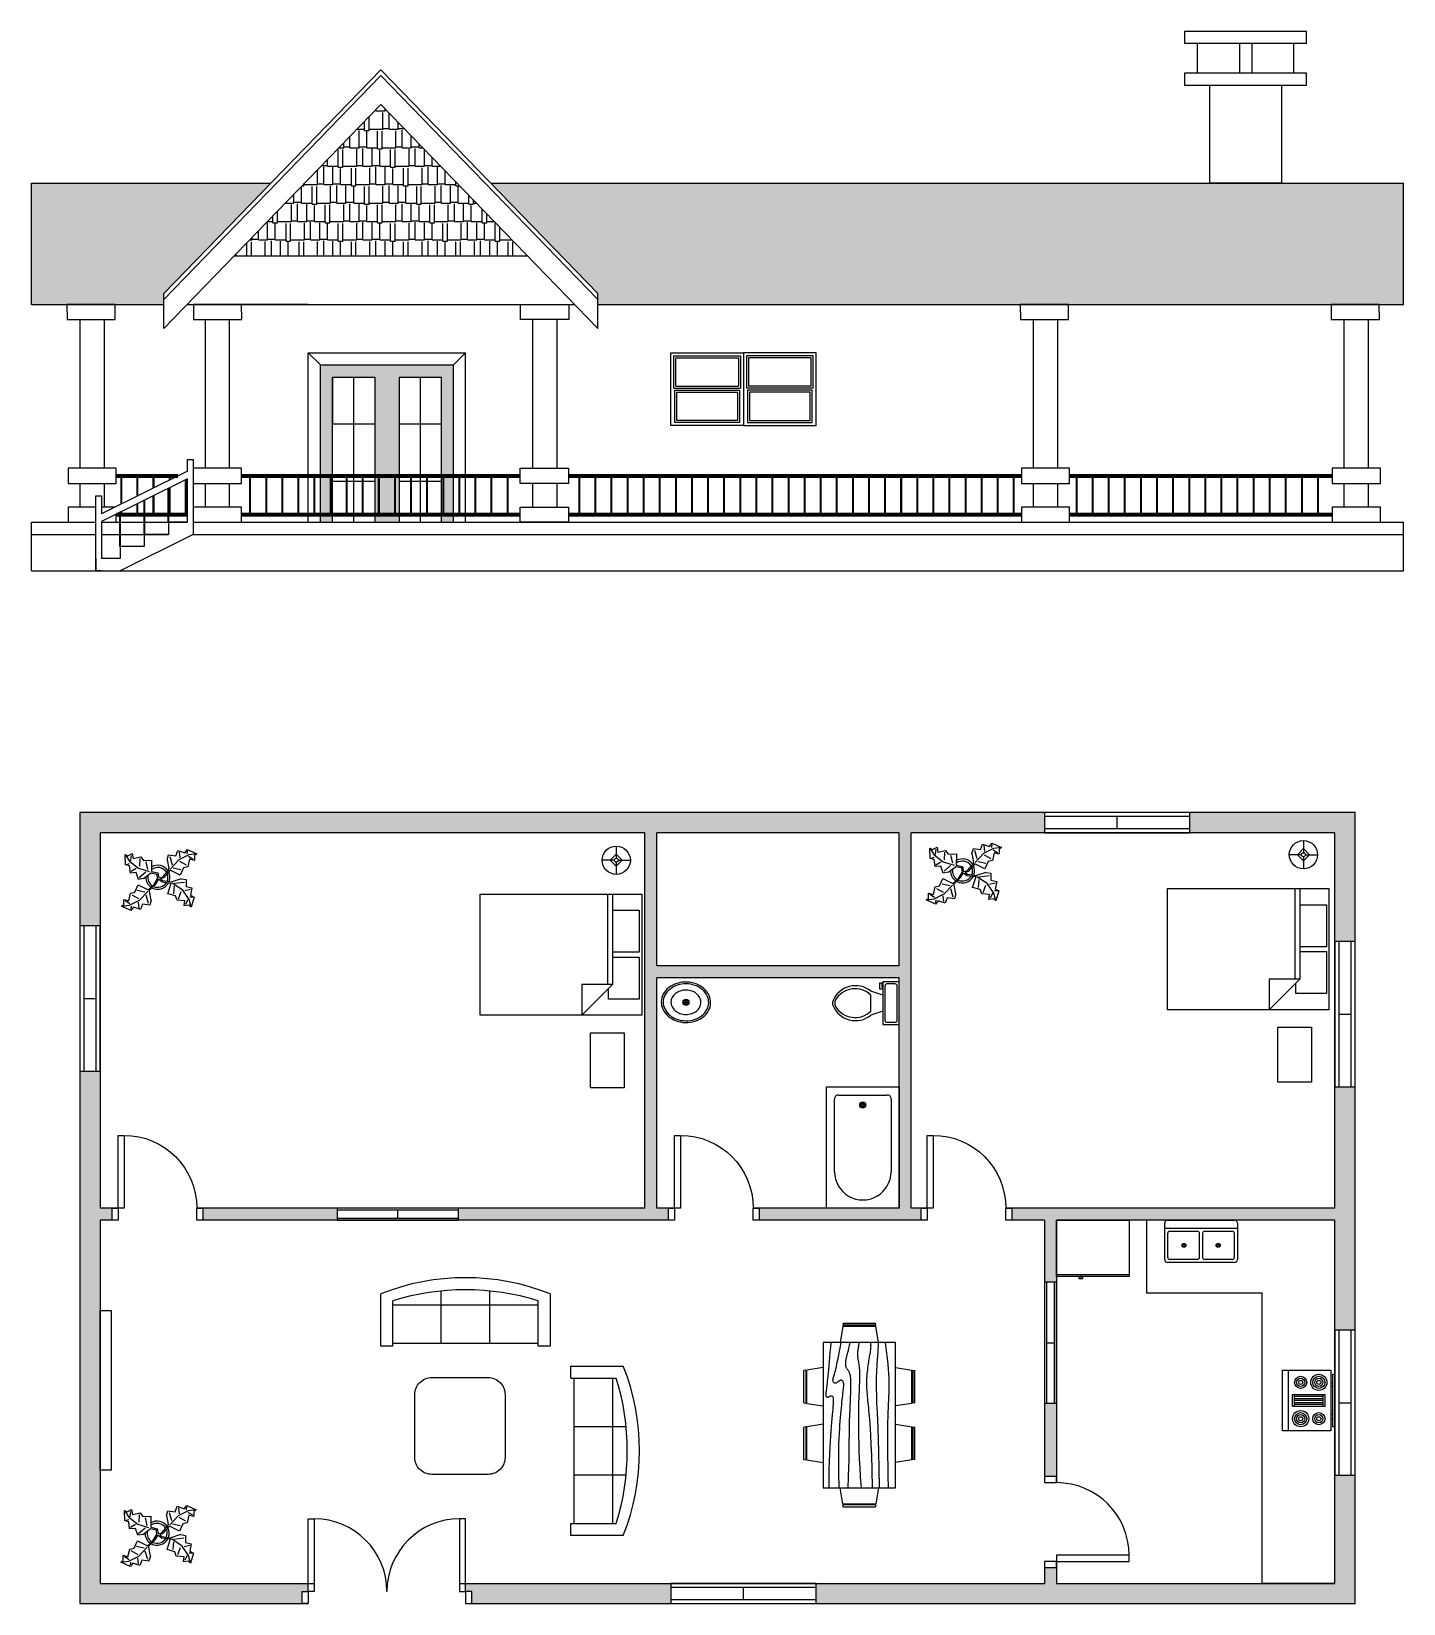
# Model space of a CAD drawing. Header units: inches. Extents: x 257 to 1736, y 120 to 1846.
# Drawn here: x 257 to 937, y 120 to 899 of the extents above; entities outside this region: 1.
import ezdxf

# ---------------------------------------------------------------- set-up
doc = ezdxf.new("R2010")
doc.units = ezdxf.units.IN
for name, color, linetype in [('Blocks', 4, 'Continuous'), ('Door', 6, 'Continuous'), ('Hatches', 3, 'Continuous'), ('Window', 30, 'Continuous')]:
    doc.layers.add(name, color=color, linetype=linetype)

# ---------------------------------------------------------------- blocks, each defined once
blk = doc.blocks.new('Door2')
at = {"layer": 'Door'}
for points in [[(-78, 6), (-81, 6), (-81, 42), (-78, 42)], [(-6, 6), (-3, 6), (-3, 42), (-6, 42)], [(-81, 0), (-84, 0), (-84, 6), (-81, 6)], [(-3, 0), (0, 0), (0, 6), (-3, 6)]]:
    blk.add_lwpolyline(points, close=True, dxfattribs=at)
for centre, start, end in [((-78, 6), 0, 90), ((-6, 6), 90, 180)]:
    blk.add_arc(centre, 36, start, end, dxfattribs=at)
blk = doc.blocks.new('Door1')
at = {"layer": 'Door'}
for points in [[(-6, 6), (-3, 6), (-3, 42), (-6, 42)], [(-45, 0), (-42, 0), (-42, 6), (-45, 6)], [(-3, 0), (0, 0), (0, 6), (-3, 6)]]:
    blk.add_lwpolyline(points, close=True, dxfattribs=at)
blk.add_arc((-6, 6), 36, 90, 180, dxfattribs=at)
blk = doc.blocks.new('Window1')
at = {"layer": 'Window'}
for p, q in [((0, 6), (-60, 6)), ((-60, 6), (-60, 0)), ((0, 5), (-60, 5)), ((-60, 1), (0, 1)), ((-60, 0), (0, 0)), ((-30, 1), (-30, 5)), ((0, 0), (0, 6))]:
    blk.add_line(p, q, dxfattribs=at)
blk = doc.blocks.new('Window2')
at = {"layer": 'Window'}
for p, q in [((0, 10), (-72, 10)), ((-72, 10), (-72, 0)), ((0, 8), (-72, 8)), ((-36, 2), (-36, 8)), ((0, 0), (0, 10)), ((-72, 2), (0, 2)), ((-72, 0), (0, 0))]:
    blk.add_line(p, q, dxfattribs=at)
blk = doc.blocks.new('Bath Tub - 26 x 60 in.')
for p, q in [((8, -18), (10, -18)), ((9, -17), (9, -19))]:
    blk.add_line(p, q)
blk.add_lwpolyline([(0, -36), (0, 0), (60, 0), (60, -36)], close=True)
for points in [[(4, -30), (4, -6)], [(6, -4), (42, -4)], [(42, -32), (6, -32)]]:
    blk.add_lwpolyline(points)
for radius in [1.5, 1]:
    blk.add_circle((9, -18), radius)
for centre, radius, start, end in [((5.75, -5.75), 1.77, 81.8699, 188.1301), ((42, -18), 14, 270, 90), ((5.75, -30.25), 1.77, 171.8699, 278.1301)]:
    blk.add_arc(centre, radius, start, end)
blk = doc.blocks.new('Toilet - top')
for p, q in [((9.5, -6), (9.5, -2)), ((-10, -8.5), (-8, -8.5)), ((-10, -9.5), (-10, -8.5)), ((-7, -9.5), (-10, -9.5)), ((-8, -8.5), (-8, -8)), ((-7, -8), (-7, -9.5)), ((-4, -8), (-6, -14)), ((4, -14), (-4, -14)), ((4, -8), (6, -14))]:
    blk.add_line(p, q)
blk.add_lwpolyline([(10.5, -8), (10.5, 0), (-10.5, 0), (-10.5, -8)], close=True)
for points in [[(-9.5, -2), (-9.5, -6)], [(8.5, -1), (-8.5, -1)], [(-8.5, -7), (8.5, -7)]]:
    blk.add_lwpolyline(points)
for centre, radius, start, end in [((-8.62, -1.88), 0.884, 81.8699, 188.1301), ((-8.62, -6.12), 0.884, 171.8699, 278.1301), ((8.62, -1.88), 0.884, 351.8699, 98.1301), ((8.62, -6.12), 0.884, 261.8699, 8.1301), ((3.52, -21.58), 12.17, 141.46911, 247.97143), ((4.2, -21.82), 11.33, 136.36773, 238.94682), ((-3.52, -21.58), 12.17, 292.02843, 38.53071), ((-4.2, -21.82), 11.33, 301.05301, 43.63209), ((0, -27.88), 4, 245.73182, 294.26817), ((0, -29), 4, 254.86053, 285.13947)]:
    blk.add_arc(centre, radius, start, end)
blk = doc.blocks.new('Sink - Oval top')
for p, q in [((-1, 0), (1, 0)), ((0, 1), (0, -1))]:
    blk.add_line(p, q)
at = {"linetype": 'Continuous'}
for points in [[(-12.23, 0.39, 0.117634), (-11.46, -3.36, 0.104469), (-8.88, -6.8, 0.090016), (-5.08, -9.07, 0.08192), (-0.32, -10.02, 0.08192), (4.49, -9.38, 0.090016), (8.42, -7.36, 0.104469), (11.22, -4.09, 0.117634), (12.23, -0.39, 0.117634), (11.46, 3.36, 0.104469), (8.88, 6.8, 0.090016), (5.08, 9.07, 0.08192), (0.32, 10.02, 0.08192), (-4.49, 9.38, 0.090016), (-8.42, 7.36, 0.104469), (-11.22, 4.09, 0.117634)], [(-11.29, 0.16, 0.118622), (-10.52, -3.25, 0.104678), (-8.07, -6.36, 0.089562), (-4.54, -8.37, 0.081185), (-0.13, -9.15, 0.081185), (4.3, -8.49, 0.089562), (7.89, -6.58, 0.104678), (10.42, -3.55, 0.118622), (11.29, -0.16, 0.118622), (10.52, 3.25, 0.104678), (8.07, 6.36, 0.089562), (4.54, 8.37, 0.081185), (0.13, 9.15, 0.081185), (-4.3, 8.49, 0.089562), (-7.89, 6.58, 0.104678), (-10.42, 3.55, 0.118622)], [(-7.42, 0.08, 0.118283), (-6.91, -2.17, 0.104607), (-5.29, -4.21, 0.089718), (-2.97, -5.53, 0.081436), (-0.07, -6.04, 0.081436), (2.84, -5.59, 0.089718), (5.2, -4.33, 0.104607), (6.86, -2.32, 0.118283), (7.42, -0.08, 0.118283), (6.91, 2.17, 0.104607), (5.29, 4.21, 0.089718), (2.97, 5.53, 0.081436), (0.07, 6.04, 0.081436), (-2.84, 5.59, 0.089718), (-5.2, 4.33, 0.104607), (-6.86, 2.32, 0.118283)]]:
    blk.add_lwpolyline(points, format="xyb", close=True, dxfattribs=at)
for radius in [1.5, 1]:
    blk.add_circle((0, 0), radius)
blk = doc.blocks.new('Bed - Queen')
at = {"linetype": 'Continuous'}
for p, q in [((0, -80.00003), (0, 0)), ((0, 0), (59.99999, 0)), ((59.99999, 0), (59.99999, -80.00003)), ((7.99999, -1.2), (28.79998, -1.2)), ((7.99999, -14.4), (7.99999, -1.2)), ((28.79998, -1.2), (28.79998, -14.4)), ((31.19999, -1.2), (51.99999, -1.2)), ((31.19999, -14.4), (31.19999, -1.2)), ((51.99999, -1.2), (51.99999, -16.4)), ((0, -14.4), (44.8, -14.4)), ((59.99999, -29.6), (44.8, -14.4)), ((44.8, -14.4), (44.8, -29.6)), ((44.8, -16.8), (0, -16.8)), ((51.99999, -16.4), (46.79936, -16.4)), ((44.8, -29.6), (59.99999, -29.6)), ((59.99999, -80.00003), (0, -80.00003))]:
    blk.add_line(p, q, dxfattribs=at)
blk = doc.blocks.new('Lamp - Table')
at = {"linetype": 'Continuous'}
for p, q in [((-1, 0), (-7, 0)), ((0, 3), (-3, 0)), ((-3, 0), (0, -3)), ((0, 7), (0, 1)), ((3, 0), (0, 3)), ((0, -3), (3, 0)), ((1, 0), (7, 0)), ((0, -1), (0, -7))]:
    blk.add_line(p, q, dxfattribs=at)
for radius in [7, 1]:
    blk.add_circle((0, 0), radius, dxfattribs=at)
blk = doc.blocks.new('Range-Oven - 30 in top')
for p, q in [((0, -3), (30, -3)), ((12, -6), (18, -6)), ((13, -20), (13, -6)), ((14, -6), (14, -20)), ((15, -20), (15, -6)), ((16, -6), (16, -20)), ((17, -20), (17, -6)), ((18, -20), (12, -20)), ((6, -24), (6, -25)), ((8, -25), (8, -24)), ((22, -25), (22, -24)), ((24, -24), (24, -25))]:
    blk.add_line(p, q)
for points in [[(0, -24), (0, 0), (30, 0), (30, -24)], [(12, -21), (12, -5), (18, -5), (18, -21)], [(2, -26), (2, -25), (28, -25), (28, -26)]]:
    blk.add_lwpolyline(points, close=True)
for centre, radius in [((6, -9), 4), ((6, -9), 3), ((6, -9), 2), ((24, -9), 3), ((24, -9), 2), ((6, -18), 3), ((6, -9), 1), ((24, -18), 4), ((24, -18), 3), ((24, -9), 1), ((6, -18), 2), ((6, -18), 1), ((24, -18), 2), ((24, -18), 1)]:
    blk.add_circle(centre, radius)
blk = doc.blocks.new('Refrigerator-2 door - 36 in top')
for p, q in [((0, -26.999999), (36, -26.999999)), ((11, -27.999999), (11, -28.999999)), ((11, -28.999999), (13, -28.999999)), ((12, -26.999999), (12, -28.999999)), ((13, -28.999999), (13, -27.999999))]:
    blk.add_line(p, q)
blk.add_lwpolyline([(0, -27.999999), (0, 0), (36, 0), (36, -27.999999)], close=True)
blk = doc.blocks.new('Sink-double - 36 in top')
for p, q in [((-18, -4), (18, -4)), ((-0.75, -18.5), (-0.75, -6.5)), ((0.75, -6.5), (0.75, -18.5))]:
    blk.add_line(p, q)
for points in [[(-16.5, 0), (16.5, 0)], [(-18, -19.5), (-18, -1.5)], [(-16.5, -18.5), (-16.5, -6.5)], [(-15.5, -5.5), (-1.75, -5.5)], [(1.75, -5.5), (15.5, -5.5)], [(16.5, -6.5), (16.5, -18.5)], [(18, -1.5), (18, -19.5)], [(16.5, -21), (-16.5, -21)], [(-1.75, -19.5), (-15.5, -19.5)], [(15.5, -19.5), (1.75, -19.5)]]:
    blk.add_lwpolyline(points)
for centre, radius in [((-8.5, -12.5), 1), ((-8.5, -12.5), 0.5), ((8.5, -12.5), 1), ((8.5, -12.5), 0.5)]:
    blk.add_circle(centre, radius)
for centre, radius, start, end in [((-16.5, -1.5), 1.5, 90, 180), ((16.5, -1.5), 1.5, 0, 90), ((-15.5, -6.5), 1, 90, 180), ((-1.75, -6.5), 1, 0, 90), ((1.75, -6.5), 1, 90, 180), ((15.5, -6.5), 1, 0, 90), ((-16.5, -19.5), 1.5, 180, 270), ((-15.5, -18.5), 1, 180, 270), ((-1.75, -18.5), 1, 270, 0), ((1.75, -18.5), 1, 180, 270), ((15.5, -18.5), 1, 270, 0), ((16.5, -19.5), 1.5, 270, 0)]:
    blk.add_arc(centre, radius, start, end)
blk = doc.blocks.new('Dining Set - 36 x 72 in.')
at = {"linetype": 'Continuous'}
for p, q in [((-22.2343, 26.00059), (-23.4847, 17.99762)), ((-22.2304, 26), (-5.7608, 26)), ((-22, 27.5), (-22.1562, 26.50042)), ((-5.8416, 26.5), (-22.1534, 26.5)), ((-22, 27.5), (-6, 27.5)), ((-5.8437, 26.49966), (-6, 27.5)), ((-4.5152, 17.99762), (-5.7655, 25.99926)), ((5.7657, 26.00059), (4.5153, 17.99762)), ((5.7696, 26), (22.2392, 26)), ((6, 27.5), (5.8438, 26.50042)), ((22.1584, 26.5), (5.8466, 26.5)), ((6, 27.5), (22, 27.5)), ((22.1563, 26.49966), (22, 27.5)), ((23.4848, 17.99762), (22.2345, 25.99926)), ((36, 18), (-36, 18)), ((-36, 18), (-36, -18)), ((36, -18), (36, 18)), ((-45.5, 8), (-44.5004, 8.15617)), ((-45.5, 8), (-45.5, -8)), ((-44.5, -8.15843), (-44.5, 8.15338)), ((-44.0006, 8.23428), (-35.9976, 9.48474)), ((-44, 8.23041), (-44, -8.23915)), ((44.0006, 8.23428), (35.9976, 9.48474)), ((44, 8.23041), (44, -8.23915)), ((44.5, -8.15843), (44.5, 8.15338)), ((45.5, 8), (44.5005, 8.15617)), ((45.5, 8), (45.5, -8)), ((-44.4997, -8.15631), (-45.5, -8)), ((-35.9976, -9.48476), (-43.9993, -8.2345)), ((35.9976, -9.48476), (43.9993, -8.2345)), ((44.4997, -8.15631), (45.5, -8)), ((-36, -18), (36, -18)), ((-22.2343, -26.0006), (-23.4847, -17.99762)), ((-4.5152, -17.99762), (-5.7655, -25.99928)), ((5.7657, -26.0006), (4.5153, -17.99762)), ((23.4848, -17.99762), (22.2345, -25.99928)), ((-22.2304, -26), (-5.7608, -26)), ((-22, -27.5), (-22.1562, -26.50044)), ((-5.8416, -26.5), (-22.1534, -26.5)), ((-22, -27.5), (-6, -27.5)), ((-5.8437, -26.49967), (-6, -27.5)), ((5.7696, -26), (22.2392, -26)), ((6, -27.5), (5.8438, -26.50044)), ((22.1584, -26.5), (5.8466, -26.5)), ((6, -27.5), (22, -27.5)), ((22.1563, -26.49967), (22, -27.5))]:
    blk.add_line(p, q, dxfattribs=at)
for points in [[(-36, 15), (-31.1772, 14.97754), (-26.8079, 14.91406), (-22.8538, 14.81543), (-19.276, 14.6875), (-16.0362, 14.53613), (-13.0957, 14.36718), (-10.4159, 14.18652), (-7.9583, 14), (-5.6904, 13.81315), (-3.6035, 13.63021), (-1.6954, 13.45508), (0.0365, 13.29166), (1.5945, 13.14388), (2.9811, 13.01562), (4.1988, 12.9108), (5.25, 12.83333), (6.1393, 12.78613), (6.8802, 12.76823), (7.4883, 12.77767), (7.9792, 12.8125), (8.3685, 12.87077), (8.6719, 12.95052), (8.9049, 13.0498), (9.0833, 13.16666), (9.2205, 13.29899), (9.3216, 13.44401), (9.3895, 13.59879), (9.4271, 13.76041), (9.4373, 13.92594), (9.4232, 14.09245), (9.3875, 14.257), (9.3333, 14.41666), (9.2638, 14.56917), (9.1836, 14.71484), (9.0975, 14.85465), (9.0104, 14.98958), (8.9272, 15.1206), (8.8529, 15.2487), (8.7922, 15.37483), (8.75, 15.5), (8.7305, 15.62467), (8.7344, 15.74739), (8.7617, 15.86621), (8.8125, 15.97916), (8.8867, 16.08431), (8.9844, 16.17968), (9.1055, 16.26334), (9.25, 16.33333), (9.4189, 16.38802), (9.6172, 16.42708), (9.8506, 16.45052), (10.125, 16.45833), (10.4463, 16.45052), (10.8203, 16.42708), (11.2529, 16.38802), (11.75, 16.33333), (12.3184, 16.26318), (12.9694, 16.17838), (13.7151, 16.07991), (14.5677, 15.96875), (15.5395, 15.84586), (16.6426, 15.71224), (17.8893, 15.56884), (19.2917, 15.41666), (20.859, 15.25667), (22.5879, 15.08984), (24.4721, 14.91715), (26.5052, 14.73958), (28.6809, 14.5581), (30.9929, 14.3737), (33.4347, 14.18733), (36, 14)], [(-36, 10), (-28.9766, 10.14274), (-23.1725, 10.20442), (-18.4241, 10.19775), (-14.5677, 10.13541), (-11.4399, 10.03011), (-8.877, 9.89453), (-6.7154, 9.74137), (-4.7917, 9.58333), (-2.9698, 9.43082), (-1.2246, 9.28515), (0.4415, 9.14534), (2.026, 9.01041), (3.5266, 8.87939), (4.9408, 8.7513), (6.266, 8.62516), (7.5, 8.5), (8.6411, 8.37549), (9.6914, 8.2539), (10.6538, 8.13818), (11.5312, 8.03125), (12.3267, 7.93603), (13.043, 7.85547), (13.6831, 7.79248), (14.25, 7.75), (14.7471, 7.7303), (15.1797, 7.73307), (15.5537, 7.75732), (15.875, 7.80208), (16.1494, 7.86637), (16.3828, 7.94922), (16.5811, 8.04964), (16.75, 8.16666), (16.8944, 8.29915), (17.0143, 8.44531), (17.1089, 8.60319), (17.1771, 8.77083), (17.218, 8.94629), (17.2305, 9.1276), (17.2137, 9.31282), (17.1667, 9.5), (17.0895, 9.6875), (16.987, 9.875), (16.8649, 10.0625), (16.7292, 10.25), (16.5856, 10.4375), (16.4401, 10.625), (16.2985, 10.8125), (16.1667, 11), (16.05, 11.18733), (15.9518, 11.3737), (15.8752, 11.5581), (15.8229, 11.73958), (15.798, 11.91715), (15.8034, 12.08984), (15.842, 12.25667), (15.9167, 12.41666), (16.0295, 12.56836), (16.1784, 12.70833), (16.3605, 12.83268), (16.5729, 12.9375), (16.8127, 13.01888), (17.0768, 13.07291), (17.3625, 13.0957), (17.6667, 13.08333), (17.9894, 13.03312), (18.3418, 12.94726), (18.7382, 12.82918), (19.1927, 12.68229), (19.7195, 12.51001), (20.3327, 12.31575), (21.0465, 12.10294), (21.875, 11.875), (22.8357, 11.63354), (23.959, 11.37304), (25.2786, 11.08618), (26.8282, 10.76562), (28.6414, 10.40405), (30.752, 9.99414), (33.1936, 9.52856), (36, 9)], [(-36, 5.5), (-30.7157, 5.3348), (-26.069, 5.20963), (-21.9946, 5.11767), (-18.4271, 5.05208), (-15.3009, 5.00602), (-12.5508, 4.97265), (-10.1112, 4.94515), (-7.9167, 4.91666), (-5.909, 4.88167), (-4.0586, 4.83984), (-2.3429, 4.79215), (-0.7396, 4.73958), (0.7739, 4.6831), (2.22, 4.6237), (3.6213, 4.56233), (5, 4.5), (6.373, 4.43782), (7.7344, 4.3776), (9.0723, 4.32129), (10.375, 4.27083), (11.6309, 4.22819), (12.8281, 4.19531), (13.9551, 4.17415), (15, 4.16666), (15.954, 4.17448), (16.819, 4.19791), (17.6001, 4.23698), (18.3021, 4.29166), (18.9299, 4.36198), (19.4883, 4.44791), (19.9823, 4.54948), (20.4167, 4.66666), (20.7969, 4.79899), (21.1302, 4.94401), (21.4245, 5.09879), (21.6875, 5.26041), (21.9271, 5.42594), (22.1511, 5.59245), (22.3672, 5.757), (22.5834, 5.91666), (22.8065, 6.06868), (23.0404, 6.21093), (23.2879, 6.34147), (23.5521, 6.45833), (23.8358, 6.55957), (24.142, 6.64323), (24.4735, 6.70735), (24.8334, 6.75), (25.2235, 6.76969), (25.642, 6.76692), (26.0858, 6.74267), (26.5521, 6.69791), (27.0379, 6.63362), (27.5404, 6.55078), (28.0565, 6.45036), (28.5834, 6.33333), (29.1242, 6.19987), (29.7071, 6.04687), (30.3661, 5.87044), (31.1354, 5.66666), (32.0493, 5.43164), (33.142, 5.16146), (34.4475, 4.85221), (36, 4.5)], [(-36, -1), (-30.7915, -0.6591), (-26.0195, -0.38216), (-21.6519, -0.16284), (-17.6563, 0.00521), (-14.0005, 0.12833), (-10.6523, 0.21289), (-7.5796, 0.26522), (-4.75, 0.29166), (-2.134, 0.29793), (0.2878, 0.28711), (2.5317, 0.26163), (4.6146, 0.22396), (6.5529, 0.17651), (8.3633, 0.12174), (10.0623, 0.06209), (11.6667, 0), (13.1899, -0.06201), (14.6341, -0.1211), (15.9982, -0.17432), (17.2813, -0.21875), (18.4823, -0.25147), (19.6003, -0.26953), (20.6343, -0.27002), (21.5834, -0.25), (22.4481, -0.20768), (23.2357, -0.14584), (23.9549, -0.06836), (24.6146, 0.02083), (25.2235, 0.11784), (25.7904, 0.21875), (26.3241, 0.31966), (26.8334, 0.41666), (27.3265, 0.50618), (27.8099, 0.58593), (28.2894, 0.65397), (28.7709, 0.70833), (29.2601, 0.74707), (29.763, 0.76823), (30.2855, 0.76985), (30.8334, 0.75), (31.4088, 0.70784), (31.9994, 0.64713), (32.589, 0.57275), (33.1615, 0.48958), (33.7008, 0.4025), (34.1908, 0.3164), (34.6153, 0.23616), (34.9584, 0.16666), (35.2099, 0.11165), (35.3848, 0.07031), (35.504, 0.04069), (35.5886, 0.02083), (35.6594, 0.00879), (35.7377, 0.0026), (35.8442, 0.00032), (36, 0)], [(-36, -6.5), (-27.1843, -6.31267), (-20.084, -6.1263), (-14.469, -5.9419), (-10.1094, -5.76042), (-6.7752, -5.58285), (-4.2363, -5.41016), (-2.2629, -5.24333), (-0.625, -5.08334), (0.8708, -4.93099), (2.2715, -4.78646), (3.5872, -4.64974), (4.8281, -4.52084), (6.0046, -4.39974), (7.127, -4.28646), (8.2053, -4.18099), (9.25, -4.08334), (10.2705, -3.99382), (11.2734, -3.91407), (12.2647, -3.84603), (13.25, -3.79167), (14.2354, -3.75293), (15.2266, -3.73177), (16.2295, -3.73015), (17.25, -3.75), (18.2912, -3.79248), (19.3451, -3.85547), (20.4009, -3.93604), (21.4479, -4.03125), (22.4754, -4.13819), (23.4727, -4.25391), (24.4289, -4.37549), (25.3334, -4.5), (26.1785, -4.62492), (26.9694, -4.74935), (27.7145, -4.87281), (28.4219, -4.99479), (29.1, -5.11483), (29.7572, -5.23242), (30.4016, -5.34709), (31.0417, -5.45834), (31.6837, -5.56437), (32.3262, -5.65821), (32.9658, -5.73153), (33.599, -5.77604), (34.2224, -5.78345), (34.8327, -5.74545), (35.4264, -5.65373), (36, -5.5)], [(-36, -10), (-26.4022, -9.81299), (-18.4675, -9.62891), (-11.9839, -9.45069), (-6.7396, -9.28125), (-2.5226, -9.12354), (0.8789, -8.98047), (3.6769, -8.85498), (6.0833, -8.75), (8.2767, -8.66765), (10.3021, -8.60677), (12.1712, -8.56543), (13.8958, -8.54167), (15.4876, -8.53353), (16.9583, -8.53907), (18.3197, -8.55632), (19.5834, -8.58334), (20.7616, -8.61841), (21.8685, -8.66081), (22.9188, -8.71004), (23.9271, -8.76563), (24.9081, -8.82707), (25.8763, -8.89388), (26.8465, -8.96558), (27.8334, -9.04167), (28.8474, -9.12118), (29.8828, -9.20117), (30.93, -9.27824), (31.9792, -9.34896), (33.0205, -9.40991), (34.0443, -9.45768), (35.0407, -9.48885), (36, -9.5)], [(-36, -14.5), (-30.0881, -14.33513), (-25.0332, -14.21224), (-20.7312, -14.12647), (-17.0781, -14.07292), (-13.97, -14.04671), (-11.3027, -14.04297), (-8.9724, -14.05681), (-6.875, -14.08334), (-4.9224, -14.11833), (-3.0905, -14.16016), (-1.3709, -14.20785), (0.2448, -14.26042), (1.7647, -14.3169), (3.1973, -14.3763), (4.5507, -14.43767), (5.8333, -14.5), (7.0554, -14.5621), (8.235, -14.62175), (9.3922, -14.67652), (10.5469, -14.72396), (11.7192, -14.76164), (12.929, -14.78711), (14.1965, -14.79794), (15.5417, -14.79167), (16.9933, -14.76424), (18.6152, -14.70508), (20.4804, -14.60197), (22.6615, -14.44271), (25.2312, -14.21509), (28.2624, -13.9069), (31.8277, -13.50594), (36, -13)]]:
    blk.add_lwpolyline(points, dxfattribs=at)
blk = doc.blocks.new('Sofa - Roundback 7 ft.')
at = {"linetype": 'Continuous'}
for p, q in [((-12.00002, -32.4421), (-12.00003, -6.5971)), ((11.99997, -32.4421), (11.99998, -6.5971)), ((-36.000027, -34), (-36.000027, -11.4696)), ((-35.999844, -13.3819), (35.9998, -13.3819)), ((35.99998, -34), (35.99998, -11.4696)), ((-36.000027, -32.4421), (35.99998, -32.4421))]:
    blk.add_line(p, q, dxfattribs=at)
for points in [[(-36.000027, -34), (-42.000027, -34), (-42.000027, -8)], [(41.99998, -8), (41.99998, -34), (35.99998, -34)]]:
    blk.add_lwpolyline(points, dxfattribs=at)
for centre, radius, start, end in [((0, -114.25), 114.25, 68.43141, 111.5686), ((-0.00001, -127.1968), 121.1968, 72.72033, 107.2797)]:
    blk.add_arc(centre, radius, start, end, dxfattribs=at)
blk = doc.blocks.new('Plant - Rubber or Philodendron')
at = {"linetype": 'Continuous'}
for p, q in [((-16.2005, 11.4774), (-13.9899, 8.1064)), ((-16.2005, 11.4774), (-14.8639, 10.7964)), ((-16.0159, 6.3329), (-16.2005, 11.4774)), ((-14.8639, 10.7964), (-12.6195, 11.8975)), ((-13.9899, 8.1064), (-9.5434, 4.7185)), ((-13.3174, 8.325), (-13.0735, 11.0065)), ((-12.6195, 11.8975), (-12.1909, 9.4345)), ((-12.1909, 9.4345), (-8.3829, 10.3)), ((-8.8369, 9.409), (-9.0894, 5.6095)), ((-8.3829, 10.3), (-7.0549, 8.501)), ((-7.0549, 8.501), (-3.0284, 8.6941)), ((-4.8529, 4.012), (-5.7184, 7.82)), ((-3.0284, 8.6941), (-3.0709, 3.1041)), ((4.6914, 8.8812), (5.3859, 11.2828)), ((4.6914, 8.8812), (5.5014, 4.4831)), ((5.3859, 11.2828), (8.8871, 10.7908)), ((5.9878, 10.4842), (7.1971, 6.3869)), ((10.3916, 8.7942), (6.2847, 4.4028)), ((8.8871, 10.7908), (9.9809, 13.4933)), ((9.9809, 13.4933), (13.3837, 12.301)), ((15.3859, 11.3055), (10.3916, 8.7942)), ((10.5828, 12.6946), (10.8893, 9.7953)), ((14.2977, 6.1031), (10.9934, 7.9956)), ((13.3837, 12.301), (14.68, 13.9039)), ((14.5816, 13.2037), (14.3848, 11.8033)), ((14.68, 13.9039), (19.3848, 11.8146)), ((15.7909, 9.1065), (14.8995, 5.3044)), ((15.2875, 10.6053), (17.5907, 9.2105)), ((19.3848, 11.8146), (15.3859, 11.3055)), ((18.1925, 8.4119), (15.7909, 9.1065)), ((19.3848, 11.8146), (18.1868, 10.9119)), ((18.1868, 10.9119), (18.1925, 8.4119)), ((-14.0069, 5.8704), (-16.0159, 6.3329)), ((-15.3434, 6.5514), (-13.9984, 6.9884)), ((-13.5868, 2.2894), (-14.0069, 5.8704)), ((-10.6784, 2.491), (-13.5868, 2.2894)), ((-13.1329, 3.1804), (-10.6614, 4.727)), ((-9.5858, -0.8715), (-10.6784, 2.491)), ((-9.5434, 4.7185), (-4.1917, 2.9888)), ((-9.1318, 0.0195), (-5.9793, 2.9025)), ((-7.1228, -0.443), (-3.5248, 2.2131)), ((-3.5248, 2.2131), (-3.3011, 2.4355)), ((-3.3011, 2.4355), (-0.5306, 1.7947)), ((-3.0709, 3.1041), (0.0797, 2.3163)), ((-0.5306, 1.7947), (-0.2255, -0.5527)), ((-0.5306, 1.7947), (-0.5306, 1.7947)), ((0.0797, 2.3163), (0.4866, -0.031)), ((0.4866, -0.031), (2.1141, 0.2298)), ((2.1141, 0.2298), (5.4346, 3.9146)), ((6.1032, 3.6844), (2.8262, -0.031)), ((5.4346, 3.9146), (5.5014, 4.4831)), ((11.1089, 1.1958), (6.1032, 3.6844)), ((7.7005, 4.8881), (11.5025, 3.9967)), ((12.7005, 4.8994), (11.1089, 1.1958)), ((14.8995, 5.3044), (12.7005, 4.8994)), ((-14.4141, -11.4699), (-13.5228, -7.6679)), ((-13.5228, -7.6679), (-11.3237, -7.2629)), ((-11.3237, -7.2629), (-9.7321, -3.5593)), ((-6.3237, -7.2516), (-10.1257, -6.3602)), ((-9.7321, -3.5593), (-4.7264, -6.0479)), ((-7.1228, -0.443), (-9.5858, -0.8715)), ((-9.0148, -11.1577), (-4.9047, -6.8122)), ((-2.019, -3.6148), (-4.7264, -6.0479)), ((-4.1246, -6.8466), (-4.0579, -6.2781)), ((-3.3146, -11.2447), (-4.1246, -6.8466)), ((-4.0579, -6.2781), (-0.9375, -3.1608)), ((-2.019, -3.6148), (-0.2255, -0.5527)), ((-0.9375, -3.1608), (0.5883, -0.8135)), ((0.5883, -0.8135), (2.2447, -2.0916)), ((2.8262, -0.031), (1.3003, -0.5527)), ((1.3003, -0.5527), (2.4193, -1.4655)), ((2.2447, -2.0916), (6.7108, -2.6626)), ((2.4193, -1.4655), (6.895, -2.1175)), ((4.943, -7.9659), (6.7108, -2.6626)), ((11.6605, -0.5413), (6.895, -2.1175)), ((12.3677, -6.1981), (7.219, -2.6772)), ((8.125, -4.0768), (7.7715, -7.9659)), ((8.3544, -2.7453), (13.1973, -2.1704)), ((10.2463, -10.4408), (11.6605, -6.9053)), ((11.6605, -0.5413), (14.1354, -0.8948)), ((15.5496, -10.7943), (12.3677, -6.1981)), ((16.2567, -5.8446), (13.4283, -6.5517)), ((14.1354, -0.8948), (14.1354, -4.4304)), ((14.1354, -4.4304), (16.9638, -5.1375)), ((16.9638, -5.1375), (16.2567, -8.673)), ((-18.008, -14.1781), (-16.8101, -13.2754)), ((-18.008, -14.1781), (-14.0091, -13.669)), ((-13.3032, -16.2674), (-18.008, -14.1781)), ((-16.8157, -10.7754), (-14.4141, -11.4699)), ((-16.8101, -13.2754), (-16.8157, -10.7754)), ((-13.9107, -12.9688), (-16.2139, -11.574)), ((-14.0091, -13.669), (-9.0148, -11.1577)), ((-12.0069, -14.6645), (-13.3032, -16.2674)), ((-13.2048, -15.5672), (-13.008, -14.1668)), ((-12.921, -8.4665), (-9.6166, -10.359)), ((-8.6042, -15.8568), (-12.0069, -14.6645)), ((-9.206, -15.0581), (-9.5126, -12.1588)), ((-7.5103, -13.1543), (-8.6042, -15.8568)), ((-4.0092, -13.6463), (-7.5103, -13.1543)), ((-4.611, -12.8477), (-5.8203, -8.7504)), ((-3.3146, -11.2447), (-4.0092, -13.6463)), ((8.8321, -9.0266), (4.943, -7.9659)), ((9.5392, -11.1479), (8.8321, -9.0266)), ((13.4283, -11.5015), (9.5392, -11.1479)), ((13.0748, -13.9763), (13.4283, -11.5015)), ((15.5496, -13.6228), (13.0748, -13.9763)), ((14.8425, -10.7943), (13.7819, -13.2692)), ((16.6103, -14.6834), (15.5496, -10.7943)), ((16.6103, -14.6834), (15.5496, -13.6228)), ((17.3174, -9.7337), (15.9032, -9.7337)), ((16.2567, -8.673), (18.0245, -9.7337)), ((18.0245, -9.7337), (16.6103, -14.6834))]:
    blk.add_line(p, q, dxfattribs=at)
for centre, radius, start, end in [((0.0308, 0.1664), 6, 178.6147, 235.1169), ((0.0308, 0.1664), 5, 168.1647, 238.6725), ((0, 0), 6.1275, 34.37569, 120.1028), ((-0.0601, -0.2075), 5.2461, 33.82192, 124.9414), ((-0.2664, 0.1682), 5.2775, 338.4094, 20.03007), ((-0.098, 0.1364), 6.1288, 341.2017, 26.09184), ((-0.0234, 0.3825), 6.1492, 242.5812, 331.2714), ((-0.1102, 0.4886), 5.2883, 247.3711, 327.472)]:
    blk.add_arc(centre, radius, start, end, dxfattribs=at)
blk = doc.blocks.new('Window - Wood Frame 36 x 36 in.')
for p, q in [((1.5, 18.5), (34.5, 18.5)), ((2, 17.5), (34, 17.5)), ((2.5, 19.5), (33.5, 19.5)), ((3, 16.5), (33, 16.5))]:
    blk.add_line(p, q)
blk.add_lwpolyline([(0, 0), (0, 36), (36, 36), (36, 0)], close=True)
for points in [[(1.5, 18.5), (1.5, 34.5), (34.5, 34.5), (34.5, 18.5)], [(2.5, 19.5), (2.5, 33.5), (33.5, 33.5), (33.5, 19.5)], [(34, 17.5), (34, 1.5), (2, 1.5), (2, 17.5)], [(33, 16.5), (33, 2.5), (3, 2.5), (3, 16.5)]]:
    blk.add_lwpolyline(points)

msp = doc.modelspace()

# ---------------------------------------------------------------- hatches: boundary and pattern name
at = {"transparency": 33554610}
h = msp.add_hatch(dxfattribs=at)
h.set_pattern_fill('AR-RSHKE', color=256, scale=0.03)
h.paths.add_polyline_path([(429.93, 862.62), (357.2, 787.62), (502.65, 787.62)])
h = msp.add_hatch(dxfattribs=at)
h.set_pattern_fill('AR-RSHKE', color=256, scale=0.03)
h.paths.add_polyline_path([(936.75, 823.62), (484.46, 823.62), (537.48, 768.94), (537.48, 763.62), (936.75, 763.62)])
h.paths.add_polyline_path([(375.39, 823.62), (256.75, 823.62), (256.75, 763.62), (322.37, 763.62), (322.37, 768.94)])
at = {"transparency": 33554574}
h = msp.add_hatch(dxfattribs=at)
h.set_pattern_fill('AR-RSHKE', color=256, scale=0.03)
h.paths.add_polyline_path([(375.39, 823.62), (256.75, 823.62), (256.75, 763.62), (322.37, 763.62), (322.37, 768.94)])
h.paths.add_polyline_path([(936.75, 823.62), (484.46, 823.62), (537.48, 768.94), (537.48, 763.62), (936.75, 763.62)])
h = msp.add_hatch(color=256)
h.dxf.hatch_style = 1
h.paths.add_polyline_path([(438.93, 727.62), (459.93, 727.62), (459.93, 655.62), (465.93, 655.62), (465.93, 733.62), (399.93, 733.62), (399.93, 655.62), (405.93, 655.62), (405.93, 727.62), (426.93, 727.62), (426.93, 655.62), (438.93, 655.62)])
at = {"layer": 'Hatches'}
h = msp.add_hatch(color=256, dxfattribs=at)
h.dxf.hatch_style = 1
h.paths.add_polyline_path([(758.75, 511.82), (280.75, 511.82), (280.75, 455.69), (290.75, 455.69), (290.75, 501.82), (560.75, 501.82), (560.75, 315.82), (468.33, 315.82), (468.33, 309.82), (566.75, 309.82), (572.47, 309.82), (572.47, 315.82), (566.75, 315.82), (566.75, 429.82), (686.75, 429.82), (686.75, 315.82), (650.75, 315.82), (617.47, 315.82), (617.47, 309.82), (686.75, 309.82), (697.62, 309.82), (697.62, 315.82), (692.75, 315.82), (692.75, 501.82), (758.75, 501.82)])
h.paths.add_polyline_path([(566.75, 501.82), (686.75, 501.82), (686.75, 435.82), (566.75, 435.82)], flags=16)
h.paths.add_polyline_path([(912.75, 511.82), (830.75, 511.82), (830.75, 501.82), (902.75, 501.82), (902.75, 447.84), (912.75, 447.84)])
h.paths.add_polyline_path([(912.75, 375.84), (902.75, 375.84), (902.75, 315.82), (758.75, 315.82), (742.62, 315.82), (742.62, 309.82), (758.75, 309.82), (758.75, 279.05), (764.75, 279.05), (764.75, 309.82), (800.75, 309.82), (902.75, 309.82), (902.75, 255.37), (912.75, 255.37)])
h.paths.add_polyline_path([(912.75, 183.37), (902.75, 183.37), (902.75, 129.82), (866.75, 129.82), (764.75, 129.82), (764.75, 137.74), (758.75, 137.74), (758.75, 129.82), (645.65, 129.82), (645.65, 119.82), (912.75, 119.82)])
h.paths.add_polyline_path([(573.65, 129.82), (471.93, 129.82), (471.93, 125.82), (474.93, 125.82), (474.93, 119.82), (573.65, 119.82)])
h.paths.add_polyline_path([(290.75, 309.82), (296.68, 309.82), (296.68, 315.82), (290.75, 315.82), (290.75, 383.69), (280.75, 383.69), (280.75, 119.82), (390.93, 119.82), (390.93, 125.82), (393.93, 125.82), (393.93, 129.82), (290.75, 129.82)])
h.paths.add_polyline_path([(764.75, 219.05), (758.75, 219.05), (758.75, 182.74), (764.75, 182.74)])
h.paths.add_polyline_path([(408.33, 315.82), (341.68, 315.82), (341.68, 309.82), (408.33, 309.82)], flags=17)

# ---------------------------------------------------------------- linework, layer by layer
for p, q in [((834.56, 878.14), (834.56, 893.06)), ((855.48, 893.06), (855.48, 878.14)), ((861.48, 893.06), (861.48, 878.14)), ((882.4, 878.14), (882.4, 893.06)), ((429.93, 879.86), (322.37, 768.94)), ((429.93, 876.99), (322.37, 766.07)), ((429.93, 879.86), (537.48, 768.94)), ((429.93, 876.99), (537.48, 766.07)), ((429.93, 862.62), (322.37, 751.7)), ((429.93, 862.62), (537.48, 751.7)), ((256.75, 823.62), (375.39, 823.62)), ((256.75, 763.62), (256.75, 823.62)), ((484.46, 823.62), (936.75, 823.62)), ((936.75, 763.62), (936.75, 823.62)), ((357.2, 787.62), (502.65, 787.62)), ((357.2, 787.62), (502.65, 787.62)), ((357.2, 787.62), (502.65, 787.62)), ((256.75, 763.62), (322.37, 763.62)), ((322.37, 751.7), (322.37, 768.94)), ((333.93, 763.62), (525.93, 763.62)), ((393.93, 763.62), (342.78, 763.62)), ((537.48, 751.7), (537.48, 768.94)), ((537.48, 763.62), (936.75, 763.62)), ((280.75, 756.07), (280.75, 682.4)), ((292.75, 756.07), (292.75, 682.4)), ((342.78, 756.07), (342.78, 682.4)), ((354.78, 756.07), (354.78, 682.4)), ((505.08, 756.07), (505.08, 682.4)), ((517.08, 756.07), (517.08, 682.4)), ((753.19, 756.07), (753.19, 682.4)), ((765.19, 756.07), (765.19, 682.4)), ((907.19, 756.07), (907.19, 682.4)), ((919.19, 756.07), (919.19, 682.4)), ((393.93, 739.62), (471.93, 739.62)), ((393.93, 655.62), (393.93, 739.62)), ((393.93, 739.62), (399.93, 733.62)), ((399.93, 733.62), (465.93, 733.62)), ((399.93, 655.62), (399.93, 733.62)), ((471.93, 739.62), (465.93, 733.62)), ((465.93, 655.62), (465.93, 733.62)), ((471.93, 655.62), (471.93, 739.62)), ((405.93, 727.62), (426.93, 727.62)), ((405.93, 655.62), (405.93, 727.62)), ((405.93, 727.62), (405.93, 704.37)), ((416.43, 727.62), (416.43, 655.62)), ((426.93, 727.62), (426.93, 655.62)), ((438.93, 727.62), (438.93, 655.62)), ((438.93, 727.62), (459.93, 727.62)), ((449.43, 727.62), (449.43, 655.62)), ((459.93, 655.62), (459.93, 727.62)), ((405.93, 704.37), (426.93, 704.37)), ((438.93, 704.37), (459.93, 704.37)), ((334.17, 681.02), (291.43, 659.75)), ((280.75, 674.85), (280.75, 663.17)), ((334.17, 677.24), (291.43, 655.97)), ((292.75, 674.85), (292.75, 663.17)), ((342.78, 674.85), (342.78, 663.17)), ((354.78, 674.85), (354.78, 663.17)), ((405.93, 676.04), (426.93, 676.04)), ((438.93, 676.04), (459.93, 676.04)), ((505.08, 674.85), (505.08, 663.17)), ((517.08, 674.85), (517.08, 663.17)), ((753.19, 674.85), (753.19, 663.17)), ((765.19, 674.85), (765.19, 663.17)), ((907.19, 674.85), (907.19, 663.17)), ((919.19, 674.85), (919.19, 663.17)), ((256.75, 631.62), (256.75, 655.62)), ((256.75, 655.62), (288.66, 655.62)), ((291.43, 655.62), (334.17, 655.62)), ((334.17, 655.62), (324.66, 655.62)), ((324.66, 655.62), (324.66, 649.62)), ((336.94, 655.62), (936.75, 655.62)), ((936.75, 631.62), (936.75, 655.62)), ((256.75, 649.62), (288.66, 649.62)), ((291.43, 649.62), (324.66, 649.62)), ((336.94, 649.62), (300.68, 631.57)), ((324.66, 649.62), (312.66, 649.62)), ((312.66, 649.62), (312.66, 643.62)), ((336.94, 649.62), (936.75, 649.62)), ((312.66, 643.62), (300.66, 643.62)), ((300.66, 643.62), (300.66, 637.62)), ((256.75, 631.62), (936.75, 631.62)), ((288.66, 637.62), (288.66, 631.62)), ((300.66, 637.62), (291.43, 637.62)), ((560.75, 315.82), (560.75, 501.82)), ((566.75, 435.82), (566.75, 501.82)), ((686.75, 435.82), (686.75, 501.82)), ((692.75, 315.82), (692.75, 501.82)), ((686.75, 435.82), (566.75, 435.82)), ((566.75, 315.82), (566.75, 429.82)), ((686.75, 429.82), (566.75, 429.82)), ((686.75, 315.82), (686.75, 429.82)), ((302.68, 315.82), (290.75, 315.82)), ((560.75, 315.82), (338.68, 315.82)), ((578.47, 315.82), (566.75, 315.82)), ((686.75, 315.82), (614.47, 315.82)), ((703.62, 315.82), (692.75, 315.82)), ((758.75, 315.82), (739.62, 315.82)), ((902.75, 315.82), (758.75, 315.82)), ((299.68, 309.82), (290.75, 309.82)), ((566.75, 309.82), (338.68, 309.82)), ((575.47, 309.82), (566.75, 309.82)), ((686.75, 309.82), (614.47, 309.82)), ((700.62, 309.82), (686.75, 309.82)), ((758.75, 309.82), (739.62, 309.82)), ((758.75, 309.82), (758.75, 179.74)), ((902.75, 309.82), (764.75, 309.82)), ((764.75, 309.82), (764.75, 179.74)), ((758.75, 140.74), (758.75, 129.82)), ((764.75, 143.74), (764.75, 129.82))]:
    msp.add_line(p, q)
for points in [[(1674.6, 1838.39), (1735.91, 1838.39), (1735.91, 1846.39), (1674.6, 1846.39)], [(828.24, 893.06), (888.72, 893.06), (888.72, 898.87), (828.24, 898.87)], [(828.24, 872.32), (888.72, 872.32), (888.72, 878.14), (828.24, 878.14)], [(876.27, 823.62), (840.69, 823.62), (840.69, 872.32), (876.27, 872.32)], [(274.4, 756.07), (298.31, 756.07), (298.26, 763.62), (274.36, 763.62)], [(337.04, 756.07), (360.95, 756.07), (360.9, 763.62), (337, 763.62)], [(523.02, 756.07), (499.11, 756.07), (499.16, 763.62), (523.07, 763.62)], [(746.84, 756.07), (770.75, 756.07), (770.7, 763.62), (746.8, 763.62)], [(900.84, 756.07), (924.75, 756.07), (924.7, 763.62), (900.8, 763.62)], [(274.91, 674.85), (298.82, 674.85), (298.82, 682.4), (274.91, 682.4)], [(336.94, 674.85), (360.85, 674.85), (360.85, 682.4), (336.94, 682.4)], [(522.91, 674.85), (499, 674.85), (499, 682.4), (522.91, 682.4)], [(747.35, 674.85), (771.26, 674.85), (771.26, 682.4), (747.35, 682.4)], [(901.35, 674.85), (925.26, 674.85), (925.26, 682.4), (901.35, 682.4)], [(336.94, 655.62), (360.85, 655.62), (360.85, 663.17), (336.94, 663.17)], [(522.91, 655.62), (499, 655.62), (499, 663.17), (522.91, 663.17)], [(747.35, 655.62), (771.26, 655.62), (771.26, 663.17), (747.35, 663.17)], [(901.35, 655.62), (925.26, 655.62), (925.26, 663.17), (901.35, 663.17)]]:
    msp.add_lwpolyline(points, close=True)
for points in [[(334.17, 681.02), (334.17, 686.78), (336.94, 686.78), (336.94, 649.62)], [(334.17, 655.62), (334.17, 677.24)], [(288.66, 663.17), (274.91, 663.17), (274.91, 655.62), (288.66, 655.62)], [(291.43, 631.62), (288.66, 631.62), (288.66, 668.78), (291.43, 668.78), (291.43, 659.75)], [(298.32, 663.17), (291.43, 663.17)], [(291.43, 655.62), (298.82, 655.62), (298.82, 659.65)], [(291.43, 655.97), (291.43, 637.62)], [(471.93, 119.82), (912.75, 119.82), (912.75, 511.82), (280.75, 511.82), (280.75, 119.82), (393.93, 119.82)], [(560.75, 501.82), (290.75, 501.82), (290.75, 315.82)], [(686.75, 501.82), (566.75, 501.82)], [(902.75, 315.82), (902.75, 501.82), (692.75, 501.82)], [(290.75, 309.82), (290.75, 129.82), (396.93, 129.82)], [(764.75, 129.82), (902.75, 129.82), (902.75, 309.82)], [(432.7, 129.82), (433.15, 129.82)], [(468.93, 129.82), (758.75, 129.82)]]:
    msp.add_lwpolyline(points)
for points, const_width in [([(298.82, 678.62), (329.36, 678.62)], 2), ([(301.29, 678.62), (301.29, 664.65)], 1), ([(309.26, 678.62), (309.26, 668.62)], 1), ([(317.24, 678.62), (317.24, 672.59)], 1), ([(325.21, 678.62), (325.21, 676.56)], 1), ([(360.85, 678.62), (499, 678.62)], 2), ([(365.11, 678.62), (365.11, 659.4)], 1), ([(373.08, 678.62), (373.08, 659.4)], 1), ([(381.06, 678.62), (381.06, 659.4)], 1), ([(389.03, 678.62), (389.03, 659.4)], 1), ([(397.01, 678.62), (397.01, 659.4)], 1), ([(404.98, 678.62), (404.98, 659.4)], 1), ([(412.96, 678.62), (412.96, 659.4)], 1), ([(420.93, 678.62), (420.93, 659.4)], 1), ([(428.91, 678.62), (428.91, 659.4)], 1), ([(436.88, 678.62), (436.88, 659.4)], 1), ([(444.86, 678.62), (444.86, 659.4)], 1), ([(452.84, 678.62), (452.84, 659.4)], 1), ([(460.81, 678.62), (460.81, 659.4)], 1), ([(468.79, 678.62), (468.79, 659.4)], 1), ([(476.76, 678.62), (476.76, 659.4)], 1), ([(484.74, 678.62), (484.74, 659.4)], 1), ([(492.71, 678.62), (492.71, 659.4)], 1), ([(522.91, 678.62), (747.35, 678.62)], 2), ([(528.26, 678.62), (528.26, 659.4)], 1), ([(536.24, 678.62), (536.24, 659.4)], 1), ([(544.21, 678.62), (544.21, 659.4)], 1), ([(552.19, 678.62), (552.19, 659.4)], 1), ([(560.16, 678.62), (560.16, 659.4)], 1), ([(568.14, 678.62), (568.14, 659.4)], 1), ([(576.11, 678.62), (576.11, 659.4)], 1), ([(584.09, 678.62), (584.09, 659.4)], 1), ([(592.06, 678.62), (592.06, 659.4)], 1), ([(600.04, 678.62), (600.04, 659.4)], 1), ([(608.02, 678.62), (608.02, 659.4)], 1), ([(615.99, 678.62), (615.99, 659.4)], 1), ([(623.97, 678.62), (623.97, 659.4)], 1), ([(631.94, 678.62), (631.94, 659.4)], 1), ([(639.92, 678.62), (639.92, 659.4)], 1), ([(647.89, 678.62), (647.89, 659.4)], 1), ([(655.87, 678.62), (655.87, 659.4)], 1), ([(663.84, 678.62), (663.84, 659.4)], 1), ([(671.82, 678.62), (671.82, 659.4)], 1), ([(679.79, 678.62), (679.79, 659.4)], 1), ([(687.77, 678.62), (687.77, 659.4)], 1), ([(695.75, 678.62), (695.75, 659.4)], 1), ([(703.72, 678.62), (703.72, 659.4)], 1), ([(711.7, 678.62), (711.7, 659.4)], 1), ([(719.67, 678.62), (719.67, 659.4)], 1), ([(727.65, 678.62), (727.65, 659.4)], 1), ([(735.62, 678.62), (735.62, 659.4)], 1), ([(743.6, 678.62), (743.6, 659.4)], 1), ([(771.26, 678.62), (901.35, 678.62)], 2), ([(774.68, 678.62), (774.68, 659.4)], 1), ([(782.66, 678.62), (782.66, 659.4)], 1), ([(790.63, 678.62), (790.63, 659.4)], 1), ([(798.61, 678.62), (798.61, 659.4)], 1), ([(806.58, 678.62), (806.58, 659.4)], 1), ([(814.56, 678.62), (814.56, 659.4)], 1), ([(822.53, 678.62), (822.53, 659.4)], 1), ([(830.51, 678.62), (830.51, 659.4)], 1), ([(838.48, 678.62), (838.48, 659.4)], 1), ([(846.46, 678.62), (846.46, 659.4)], 1), ([(854.43, 678.62), (854.43, 659.4)], 1), ([(862.41, 678.62), (862.41, 659.4)], 1), ([(870.39, 678.62), (870.39, 659.4)], 1), ([(878.36, 678.62), (878.36, 659.4)], 1), ([(886.34, 678.62), (886.34, 659.4)], 1), ([(894.31, 678.62), (894.31, 659.4)], 1), ([(324.66, 655.62), (324.66, 672.51)], 1), ([(325.21, 672.79), (325.21, 659.4)], 1), ([(333.19, 676.76), (333.19, 659.4)], 1), ([(309.26, 664.84), (309.26, 659.4)], 1), ([(312.66, 649.62), (312.66, 666.54)], 1), ([(317.24, 668.82), (317.24, 659.4)], 1), ([(298.82, 659.4), (334.17, 659.4)], 2), ([(300.66, 643.62), (300.66, 660.87)], 1), ([(301.29, 660.87), (301.29, 659.4)], 1), ([(360.85, 659.4), (499, 659.4)], 2), ([(522.91, 659.4), (747.35, 659.4)], 2), ([(771.26, 659.4), (901.35, 659.4)], 2)]:
    msp.add_lwpolyline(points, dxfattribs=dict(const_width=const_width))
at = {"layer": 'Blocks'}
for p, q in [((819.87, 309.82), (809.42, 309.82)), ((809.42, 309.82), (809.42, 273.82)), ((809.42, 273.82), (866.75, 273.82)), ((866.75, 129.82), (866.75, 273.82)), ((902.75, 129.82), (866.75, 129.82))]:
    msp.add_line(p, q, dxfattribs=at)
for points in [[(874.41, 405.46), (891.13, 405.46), (891.13, 378.14), (874.41, 378.14)], [(533.84, 402.71), (550.56, 402.71), (550.56, 375.4), (533.84, 375.4)], [(290.75, 265), (296.21, 265), (296.21, 185.84), (290.75, 185.84)]]:
    msp.add_lwpolyline(points, close=True, dxfattribs=at)
msp.add_lwpolyline([(455.16, 231.82), (483.02, 231.82, -0.414214), (491.45, 223.4), (491.45, 192.25, -0.414214), (483.02, 183.83), (455.16, 183.83, -0.414214), (446.74, 192.25), (446.74, 223.4, -0.414214)], format="xyb", close=True, dxfattribs=at)

# ---------------------------------------------------------------- block references
msp.add_blockref('Window - Wood Frame 36 x 36 in.', (573.65, 703.62))
at = {"xscale": -1}
msp.add_blockref('Window - Wood Frame 36 x 36 in.', (645.65, 703.62), dxfattribs=at)
at = {"layer": 'Blocks'}
for name, p in [('Plant - Rubber or Philodendron', (319.35, 479.55)), ('Lamp - Table', (546.56, 488.17)), ('Plant - Rubber or Philodendron', (718.15, 482.7)), ('Lamp - Table', (887.13, 490.91)), ('Sink - Oval top', (581.12, 417.77)), ('Refrigerator-2 door - 36 in top', (764.75, 309.82)), ('Sink-double - 36 in top', (836.37, 309.82)), ('Sofa - Roundback 7 ft.', (471.87, 281.31)), ('Plant - Rubber or Philodendron', (319.01, 154.51))]:
    msp.add_blockref(name, p, dxfattribs=at)
for name, p, rotation in [('Bed - Queen', (559.18, 471.35), 270), ('Bed - Queen', (899.75, 474.1), 270), ('Toilet - top', (686.75, 417.35), 270), ('Bath Tub - 26 x 60 in.', (686.75, 375.82), 270), ('Dining Set - 36 x 72 in.', (667.04, 213.24), 90), ('Sofa - Roundback 7 ft.', (558.06, 195.54), 270), ('Range-Oven - 30 in top', (876.75, 205.43), 90)]:
    msp.add_blockref(name, p, dxfattribs=dict(at, rotation=rotation))
at = {"layer": 'Window'}
for name, p in [('Window2', (830.75, 501.82)), ('Window1', (468.33, 309.82)), ('Door2', (474.93, 119.82)), ('Window2', (645.65, 119.82))]:
    msp.add_blockref(name, p, dxfattribs=at)
at = {"layer": 'Window', "rotation": 270}
for name, p in [('Window2', (280.75, 383.69)), ('Window2', (902.75, 375.84)), ('Window1', (758.75, 219.05)), ('Window2', (902.75, 183.37)), ('Door1', (758.75, 137.74))]:
    msp.add_blockref(name, p, dxfattribs=at)
at = {"layer": 'Window', "xscale": -1}
for p in [(296.68, 309.82), (572.47, 309.82), (697.62, 309.82)]:
    msp.add_blockref('Door1', p, dxfattribs=at)

doc.saveas('drawing.dxf')
